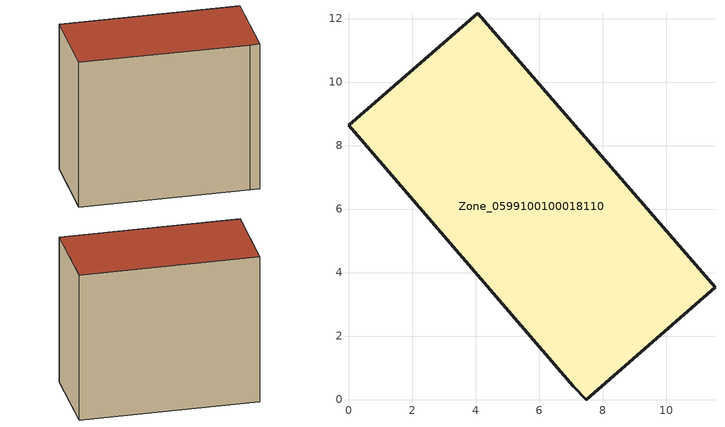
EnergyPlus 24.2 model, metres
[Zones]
Zone_0599100100018110
 floor ground (C_G): 7.48,0 7.08,0.43 0,8.63 4.07,12.16 11.54,3.53 z2.98
 wall outside (C_F): 7.08,0.43 7.48,0 11.54,3.53 4.07,12.16 0,8.63 7.08,0.43 z2.98:12.95
 roof outside (C_R): 11.54,3.53 4.07,12.16 0,8.63 7.08,0.43 7.48,0 z12.95
[BUILDING]
Pand.0599100100018110: North Axis=0; Terrain=City; Loads Convergence Tolerance Value=0.04; Temperature Convergence Tolerance Value=0.4; Solar Distribution=FullExterior; Maximum Number of Warmup Days=25; Minimum Number of Warmup Days=1
[Site:Location]
Rotterdam.The.Hague.AP_ZH_NLD Design_Conditions: Latitude=51.96; Longitude=4.45; Time Zone=1; Elevation=-4.5
[SITE:GROUNDTEMPERATURE:BUILDINGSURFACE]
18, 18, 18, 18, 18, 18, 18, 18, 18, 18, 18, 18
[MATERIAL] Thermal Absorptance=0.9; Solar Absorptance=0.7; Visible Absorptance=0.7
Name | Roughness | Thickness | Conductivity | Density | Specific Heat
G.TI.2015-2018 | MediumSmooth | 0.15 | 0.0428571 | 540 | 1210
F.TI.2015-2018 | Rough | 0.3 | 0.0666667 | 1920 | 840
R.TI.2015-2018 | MediumRough | 0.2 | 0.0333333 | 1500 | 1000
[CONSTRUCTION]
C_G: G.TI.2015-2018
C_F: F.TI.2015-2018
C_R: R.TI.2015-2018
[ZONE]
Zone_0599100100018110: Type=1; Multiplier=1; Ceiling Height=Autocalculate; Volume=Autocalculate; Floor Area=autocalculate; Part of Total Floor Area=Yes
[ZONEINFILTRATION:DESIGNFLOWRATE]
Infil_Zone_0599100100018110: Zone or ZoneList or Space or SpaceList=Zone_0599100100018110; Schedule=AlwaysOn; Design Flow Rate Calculation Method=Flow/Area; Flow Rate per Floor Area=0.0015; Constant Term Coefficient=1; Temperature Term Coefficient=0; Velocity Term Coefficient=0; Velocity Squared Term Coefficient=0
[HVACTEMPLATE:ZONE:IDEALLOADSAIRSYSTEM]
Zone_0599100100018110: Maximum Heating Supply Air Temperature=50; Minimum Cooling Supply Air Temperature=13; Maximum Heating Supply Air Humidity Ratio=0.0156; Minimum Cooling Supply Air Humidity Ratio=0.0077; Heating Limit=NoLimit; Cooling Limit=NoLimit; Dehumidification Control Type=ConstantSensibleHeatRatio; Cooling Sensible Heat Ratio=0.7; Dehumidification Setpoint=60; Humidification Control Type=None; Humidification Setpoint=30; Outdoor Air Method=None; Outdoor Air Flow Rate per Person=0.00944; Outdoor Air Flow Rate per Zone Floor Area=0; Outdoor Air Flow Rate per Zone=0; Demand Controlled Ventilation Type=None; Outdoor Air Economizer Type=NoEconomizer; Heat Recovery Type=None; Sensible Heat Recovery Effectiveness=0.7; Latent Heat Recovery Effectiveness=0.65
[ZONECONTROL:THERMOSTAT]
ThermostatControl_Zone_0599100100018110: Zone or ZoneList=Zone_0599100100018110; Control Type Schedule=DualSetpointControlType; Control 1=Thermostat_Zone_0599100100018110; Temperature Difference Between Cutout And Setpoint=0
[THERMOSTATSETPOINT:DUALSETPOINT]
Thermostat_Zone_0599100100018110: Heating Setpoint Temperature Schedule=HeatingSetpoint_Zone_0599100100018110; Cooling Setpoint Temperature Schedule=CoolingSetpoint_Zone_0599100100018110
[SCHEDULE:COMPACT]
HeatingSetpoint_Zone_0599100100018110: Through: 12/31, For: AllDays, Until: 24:00, 21
CoolingSetpoint_Zone_0599100100018110: Through: 12/31, For: AllDays, Until: 24:00, 24
DualSetpointControlType: Through: 12/31, For: AllDays, Until: 24:00, 4
AlwaysOn: Through: 12/31, For: AllDays, Until: 24:00, 1
